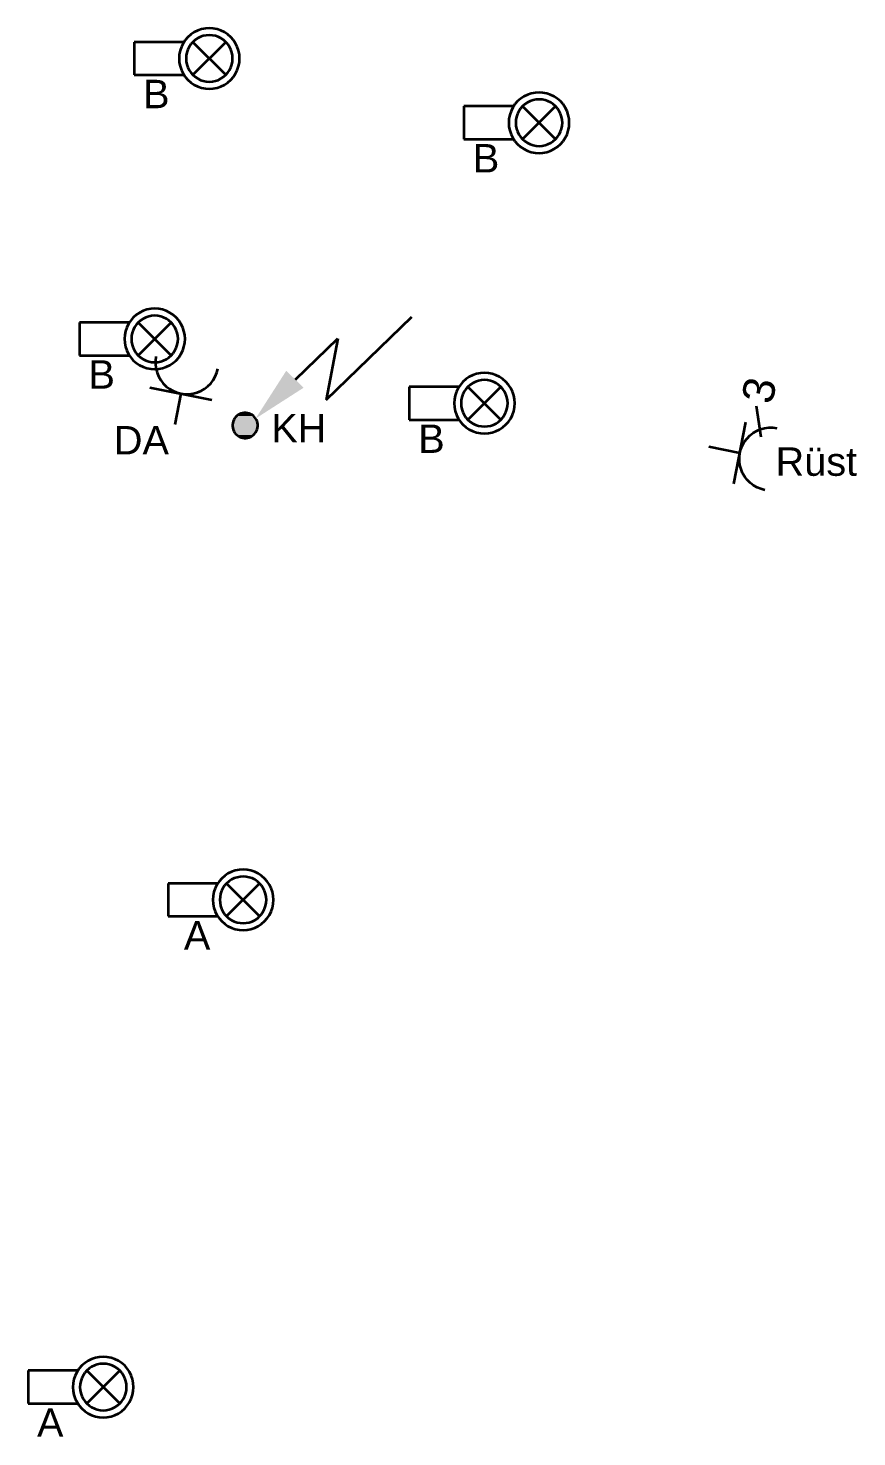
# Model space of a CAD drawing. Extents: x 800 to 1481, y 55 to 490.
# Drawn here: x 1358.04 to 1384.3, y 187.07 to 231.7 of the extents above; entities that cross this region are included whole.
import ezdxf

# ---------------------------------------------------------------- set-up
doc = ezdxf.new("R2010")
doc.units = 0
doc.layers.get('0').update_dxf_attribs({"lineweight": 18})
for name, color, linetype, lineweight, true_color in [('E_Kraft', 1, 'Continuous', 35, 0xff0000), ('E_Licht', 7, 'Continuous', 35, 0x0080ff), ('E_Starkstrom', 1, 'Continuous', 35, 0xff0000)]:
    doc.layers.add(name, color=color, linetype=linetype, lineweight=lineweight, true_color=true_color)
doc.styles.get("Standard").update_dxf_attribs({"font": 'arial.ttf'})

# ---------------------------------------------------------------- blocks, each defined once
blk = doc.blocks.new('Steckdose T13_ UP-A0Q9B2NDAY', base_point=(1361.895, 219.138))
at = {"color": 0, "linetype": 'ByBlock', "lineweight": -2, "ltscale": 0.35}
for p, q in [((1362.086, 221.293), (1362.07, 221.163)), ((1362.07, 221.163), (1362.07, 221.032)), ((1362.07, 221.032), (1362.088, 220.902)), ((1362.088, 220.902), (1362.122, 220.776)), ((1364.016, 220.784), (1364.049, 220.91)), ((1362.122, 220.776), (1362.173, 220.655)), ((1362.173, 220.655), (1362.239, 220.542)), ((1362.239, 220.542), (1362.319, 220.439)), ((1363.73, 220.352), (1363.822, 220.445)), ((1363.822, 220.445), (1363.901, 220.549)), ((1363.901, 220.549), (1363.966, 220.663)), ((1363.966, 220.663), (1364.016, 220.784)), ((1361.895, 220.311), (1363.858, 219.928)), ((1362.319, 220.439), (1362.411, 220.347)), ((1362.411, 220.347), (1362.515, 220.268)), ((1362.515, 220.268), (1362.629, 220.203)), ((1362.629, 220.203), (1362.75, 220.153)), ((1362.877, 220.12), (1362.685, 219.138)), ((1362.75, 220.153), (1362.877, 220.12)), ((1362.877, 220.12), (1363.006, 220.103)), ((1363.006, 220.103), (1363.137, 220.104)), ((1363.137, 220.104), (1363.267, 220.121)), ((1363.267, 220.121), (1363.393, 220.156)), ((1363.393, 220.156), (1363.514, 220.206)), ((1363.514, 220.206), (1363.627, 220.272)), ((1363.627, 220.272), (1363.73, 220.352))]:
    blk.add_line(p, q, dxfattribs=at)
blk = doc.blocks.new('Bauteilbeschriftung-A0Q9B2NFAY', base_point=(1360.752, 218.194))
at = {"color": 0, "linetype": 'ByBlock', "lineweight": -2, "ltscale": 0.35, "insert": (1360.752, 219.094), "char_height": 0.9, "attachment_point": 1}
blk.add_mtext('{\\fArial;DA}', dxfattribs=at)
blk = doc.blocks.new('Elektroanschluss-A0Q9B2NHAY', base_point=(1364.512, 218.713))
at = {"color": 0, "linetype": 'ByBlock', "lineweight": -2, "ltscale": 0.35}
for p, q in [((1367.483, 219.925), (1370.197, 222.557)), ((1366.509, 220.57), (1367.848, 221.868)), ((1367.848, 221.868), (1367.483, 219.925)), ((1364.519, 219.188), (1364.512, 219.137)), ((1364.512, 219.137), (1364.512, 219.084)), ((1364.532, 219.239), (1364.519, 219.188)), ((1364.552, 219.288), (1364.532, 219.239)), ((1364.578, 219.333), (1364.552, 219.288)), ((1364.61, 219.375), (1364.578, 219.333)), ((1364.646, 219.412), (1364.61, 219.375)), ((1364.688, 219.444), (1364.646, 219.412)), ((1364.733, 219.47), (1364.688, 219.444)), ((1364.781, 219.49), (1364.733, 219.47)), ((1364.832, 219.504), (1364.781, 219.49)), ((1364.884, 219.511), (1364.832, 219.504)), ((1364.936, 219.511), (1364.884, 219.511)), ((1364.988, 219.505), (1364.936, 219.511)), ((1365.038, 219.491), (1364.988, 219.505)), ((1365.087, 219.471), (1365.038, 219.491)), ((1365.132, 219.445), (1365.087, 219.471)), ((1365.174, 219.414), (1365.132, 219.445)), ((1365.211, 219.377), (1365.174, 219.414)), ((1365.243, 219.336), (1365.211, 219.377)), ((1365.269, 219.29), (1365.243, 219.336)), ((1365.29, 219.242), (1365.269, 219.29)), ((1365.303, 219.192), (1365.29, 219.242)), ((1365.31, 219.14), (1365.303, 219.192)), ((1365.311, 219.087), (1365.31, 219.14)), ((1364.512, 219.084), (1364.519, 219.032)), ((1364.519, 219.032), (1364.533, 218.982)), ((1364.533, 218.982), (1364.553, 218.934)), ((1364.553, 218.934), (1364.58, 218.888)), ((1364.58, 218.888), (1364.612, 218.847)), ((1364.612, 218.847), (1364.649, 218.81)), ((1364.649, 218.81), (1364.69, 218.779)), ((1364.69, 218.779), (1364.736, 218.753)), ((1364.736, 218.753), (1364.784, 218.733)), ((1364.784, 218.733), (1364.835, 218.719)), ((1364.835, 218.719), (1364.887, 218.713)), ((1364.887, 218.713), (1364.939, 218.713)), ((1364.939, 218.713), (1364.991, 218.72)), ((1364.991, 218.72), (1365.041, 218.734)), ((1365.041, 218.734), (1365.09, 218.754)), ((1365.09, 218.754), (1365.135, 218.78)), ((1365.135, 218.78), (1365.176, 218.812)), ((1365.176, 218.812), (1365.213, 218.849)), ((1365.213, 218.849), (1365.245, 218.891)), ((1365.245, 218.891), (1365.271, 218.936)), ((1365.271, 218.936), (1365.291, 218.985)), ((1365.291, 218.985), (1365.304, 219.035)), ((1365.304, 219.035), (1365.311, 219.087))]:
    blk.add_line(p, q, dxfattribs=at)
for points in [[(1366.765, 220.306), (1365.87, 220.306), (1366.216, 220.845)], [(1365.243, 219.329), (1366.765, 220.306), (1365.87, 220.306)], [(1365.307, 219.084), (1364.512, 219.084), (1365.31, 219.14)], [(1364.512, 219.084), (1365.31, 219.14), (1364.516, 219.14)], [(1365.31, 219.14), (1364.516, 219.14), (1365.3, 219.188)], [(1364.516, 219.14), (1365.3, 219.188), (1364.519, 219.188)], [(1365.3, 219.188), (1364.519, 219.188), (1365.29, 219.242)], [(1364.519, 219.188), (1365.29, 219.242), (1364.537, 219.242)], [(1365.29, 219.242), (1364.537, 219.242), (1365.267, 219.288)], [(1364.537, 219.242), (1365.267, 219.288), (1364.552, 219.288)], [(1365.267, 219.288), (1364.552, 219.288), (1365.243, 219.336)], [(1364.552, 219.288), (1365.243, 219.336), (1364.584, 219.336)], [(1365.243, 219.336), (1364.584, 219.336), (1365.209, 219.375)], [(1364.584, 219.336), (1365.209, 219.375), (1364.61, 219.375)], [(1365.209, 219.375), (1364.61, 219.375), (1365.174, 219.414)], [(1364.61, 219.375), (1365.174, 219.414), (1364.654, 219.414)], [(1365.174, 219.414), (1364.654, 219.414), (1365.129, 219.444)], [(1364.654, 219.414), (1365.129, 219.444), (1364.688, 219.444)], [(1365.129, 219.444), (1364.688, 219.444), (1365.087, 219.471)], [(1364.688, 219.444), (1365.087, 219.471), (1364.743, 219.471)], [(1365.087, 219.471), (1364.743, 219.471), (1365.031, 219.49)], [(1364.743, 219.471), (1365.031, 219.49), (1364.781, 219.49)], [(1365.031, 219.49), (1364.781, 219.49), (1364.988, 219.505)], [(1364.781, 219.49), (1364.988, 219.505), (1364.852, 219.505)], [(1364.988, 219.505), (1364.852, 219.505), (1364.884, 219.511)], [(1364.522, 219.035), (1365.307, 219.084), (1364.512, 219.084)], [(1365.304, 219.035), (1364.522, 219.035), (1365.307, 219.084)], [(1364.533, 218.982), (1365.304, 219.035), (1364.522, 219.035)], [(1365.286, 218.982), (1364.533, 218.982), (1365.304, 219.035)], [(1364.556, 218.936), (1365.286, 218.982), (1364.533, 218.982)], [(1365.271, 218.936), (1364.556, 218.936), (1365.286, 218.982)], [(1364.58, 218.888), (1365.271, 218.936), (1364.556, 218.936)], [(1365.239, 218.888), (1364.58, 218.888), (1365.271, 218.936)], [(1364.614, 218.849), (1365.239, 218.888), (1364.58, 218.888)], [(1365.213, 218.849), (1364.614, 218.849), (1365.239, 218.888)], [(1364.649, 218.81), (1365.213, 218.849), (1364.614, 218.849)], [(1365.169, 218.81), (1364.649, 218.81), (1365.213, 218.849)], [(1364.694, 218.78), (1365.169, 218.81), (1364.649, 218.81)], [(1365.135, 218.78), (1364.694, 218.78), (1365.169, 218.81)], [(1364.736, 218.753), (1365.135, 218.78), (1364.694, 218.78)], [(1365.079, 218.753), (1364.736, 218.753), (1365.135, 218.78)], [(1364.792, 218.734), (1365.079, 218.753), (1364.736, 218.753)], [(1365.041, 218.734), (1364.792, 218.734), (1365.079, 218.753)], [(1364.835, 218.719), (1365.041, 218.734), (1364.792, 218.734)], [(1364.971, 218.719), (1364.835, 218.719), (1365.041, 218.734)], [(1364.939, 218.713), (1364.971, 218.719), (1364.835, 218.719)]]:
    blk.add_solid(points, dxfattribs=at)
blk = doc.blocks.new('Bauteilbeschriftung-A0Q9B2NJAY', base_point=(1365.741, 218.576))
at = {"color": 0, "linetype": 'ByBlock', "lineweight": -2, "ltscale": 0.35, "insert": (1365.741, 219.476), "char_height": 0.9, "attachment_point": 1}
blk.add_mtext('{\\fArial;KH}', dxfattribs=at)
blk = doc.blocks.new('Steckdose T13_ UP_ 3-fach-A0Q9B2NLAY', base_point=(1379.612, 217.065))
at = {"color": 0, "linetype": 'ByBlock', "lineweight": -2, "ltscale": 0.35}
for p, q in [((1381.27, 218.735), (1381.119, 219.727)), ((1380.402, 217.257), (1380.785, 219.22)), ((1380.742, 218.599), (1380.821, 218.703)), ((1380.821, 218.703), (1380.913, 218.796)), ((1380.913, 218.796), (1381.016, 218.876)), ((1381.016, 218.876), (1381.129, 218.942)), ((1381.129, 218.942), (1381.25, 218.993)), ((1381.25, 218.993), (1381.376, 219.027)), ((1381.376, 219.027), (1381.506, 219.045)), ((1381.506, 219.045), (1381.637, 219.045)), ((1381.637, 219.045), (1381.767, 219.028)), ((1380.594, 218.238), (1379.612, 218.429)), ((1380.577, 218.108), (1380.594, 218.238)), ((1380.594, 218.238), (1380.627, 218.365)), ((1380.627, 218.365), (1380.677, 218.486)), ((1380.677, 218.486), (1380.742, 218.599)), ((1380.578, 217.978), (1380.577, 218.108)), ((1380.595, 217.848), (1380.578, 217.978)), ((1380.63, 217.722), (1380.595, 217.848)), ((1380.68, 217.601), (1380.63, 217.722)), ((1380.746, 217.488), (1380.68, 217.601)), ((1380.826, 217.385), (1380.746, 217.488)), ((1380.919, 217.293), (1380.826, 217.385)), ((1381.023, 217.213), (1380.919, 217.293)), ((1381.137, 217.148), (1381.023, 217.213)), ((1381.258, 217.099), (1381.137, 217.148)), ((1381.384, 217.065), (1381.258, 217.099))]:
    blk.add_line(p, q, dxfattribs=at)
at = {"color": 0, "linetype": 'ByBlock', "lineweight": -2, "ltscale": 0.35, "insert": (1380.633, 219.941), "char_height": 1, "attachment_point": 1, "rotation": 78.9744}
blk.add_mtext('{\\fArial;3}', dxfattribs=at)
blk = doc.blocks.new('Bauteilbeschriftung-A0Q9B2NNAY', base_point=(1381.723, 217.516))
at = {"color": 0, "linetype": 'ByBlock', "lineweight": -2, "ltscale": 0.35, "insert": (1381.723, 218.416), "char_height": 0.9, "attachment_point": 1}
blk.add_mtext('{\\fArial;Rüst}', dxfattribs=at)
blk = doc.blocks.new('LED-Deckenleuchte mit Trafotunnel-A0Q9B2OJAY', base_point=(1362.469, 203.123))
at = {"color": 0, "linetype": 'ByBlock', "lineweight": -2, "ltscale": 0.35}
for p, q in [((1364.265, 204.845), (1364.17, 204.762)), ((1364.369, 204.915), (1364.265, 204.845)), ((1364.482, 204.97), (1364.369, 204.915)), ((1364.601, 205.011), (1364.482, 204.97)), ((1364.724, 205.035), (1364.601, 205.011)), ((1364.849, 205.043), (1364.724, 205.035)), ((1364.974, 205.035), (1364.849, 205.043)), ((1365.098, 205.011), (1364.974, 205.035)), ((1365.217, 204.97), (1365.098, 205.011)), ((1365.329, 204.915), (1365.217, 204.97)), ((1365.434, 204.845), (1365.329, 204.915)), ((1365.528, 204.762), (1365.434, 204.845)), ((1364.043, 204.605), (1362.469, 204.605)), ((1362.469, 204.605), (1362.469, 203.561)), ((1363.962, 204.451), (1363.922, 204.332)), ((1364.018, 204.563), (1363.962, 204.451)), ((1364.087, 204.668), (1364.018, 204.563)), ((1364.17, 204.762), (1364.087, 204.668)), ((1364.21, 204.452), (1364.167, 204.366)), ((1364.263, 204.533), (1364.21, 204.452)), ((1364.327, 204.605), (1364.263, 204.533)), ((1364.4, 204.669), (1364.327, 204.605)), ((1364.327, 204.605), (1365.371, 203.561)), ((1364.327, 203.561), (1365.371, 204.605)), ((1364.48, 204.723), (1364.4, 204.669)), ((1364.566, 204.765), (1364.48, 204.723)), ((1364.658, 204.796), (1364.566, 204.765)), ((1364.753, 204.815), (1364.658, 204.796)), ((1364.849, 204.822), (1364.753, 204.815)), ((1364.946, 204.815), (1364.849, 204.822)), ((1365.04, 204.796), (1364.946, 204.815)), ((1365.132, 204.765), (1365.04, 204.796)), ((1365.218, 204.723), (1365.132, 204.765)), ((1365.299, 204.669), (1365.218, 204.723)), ((1365.371, 204.605), (1365.299, 204.669)), ((1365.435, 204.533), (1365.371, 204.605)), ((1365.489, 204.452), (1365.435, 204.533)), ((1365.531, 204.366), (1365.489, 204.452)), ((1365.611, 204.668), (1365.528, 204.762)), ((1365.681, 204.563), (1365.611, 204.668)), ((1365.736, 204.451), (1365.681, 204.563)), ((1365.777, 204.332), (1365.736, 204.451)), ((1363.897, 204.208), (1363.889, 204.083)), ((1363.889, 204.083), (1363.897, 203.958)), ((1363.922, 204.332), (1363.897, 204.208)), ((1363.897, 203.958), (1363.922, 203.835)), ((1364.117, 204.18), (1364.111, 204.083)), ((1364.111, 204.083), (1364.117, 203.987)), ((1364.136, 204.274), (1364.117, 204.18)), ((1364.117, 203.987), (1364.136, 203.892)), ((1364.167, 204.366), (1364.136, 204.274)), ((1365.562, 204.274), (1365.531, 204.366)), ((1365.581, 204.18), (1365.562, 204.274)), ((1365.562, 203.892), (1365.581, 203.987)), ((1365.588, 204.083), (1365.581, 204.18)), ((1365.581, 203.987), (1365.588, 204.083)), ((1365.801, 204.208), (1365.777, 204.332)), ((1365.777, 203.835), (1365.801, 203.958)), ((1365.809, 204.083), (1365.801, 204.208)), ((1365.801, 203.958), (1365.809, 204.083)), ((1362.469, 203.561), (1364.043, 203.561)), ((1363.922, 203.835), (1363.962, 203.716)), ((1363.962, 203.716), (1364.018, 203.603)), ((1364.018, 203.603), (1364.087, 203.499)), ((1364.087, 203.499), (1364.17, 203.404)), ((1364.136, 203.892), (1364.167, 203.8)), ((1364.167, 203.8), (1364.21, 203.714)), ((1364.21, 203.714), (1364.263, 203.634)), ((1364.263, 203.634), (1364.327, 203.561)), ((1364.327, 203.561), (1364.4, 203.497)), ((1364.4, 203.497), (1364.48, 203.444)), ((1365.218, 203.444), (1365.299, 203.497)), ((1365.299, 203.497), (1365.371, 203.561)), ((1365.371, 203.561), (1365.435, 203.634)), ((1365.435, 203.634), (1365.489, 203.714)), ((1365.489, 203.714), (1365.531, 203.8)), ((1365.528, 203.404), (1365.611, 203.499)), ((1365.531, 203.8), (1365.562, 203.892)), ((1365.611, 203.499), (1365.681, 203.603)), ((1365.681, 203.603), (1365.736, 203.716)), ((1365.736, 203.716), (1365.777, 203.835)), ((1364.17, 203.404), (1364.265, 203.321)), ((1364.265, 203.321), (1364.369, 203.252)), ((1364.369, 203.252), (1364.482, 203.196)), ((1364.48, 203.444), (1364.566, 203.401)), ((1364.482, 203.196), (1364.601, 203.156)), ((1364.566, 203.401), (1364.658, 203.37)), ((1364.601, 203.156), (1364.724, 203.131)), ((1364.658, 203.37), (1364.753, 203.351)), ((1364.724, 203.131), (1364.849, 203.123)), ((1364.753, 203.351), (1364.849, 203.345)), ((1364.849, 203.345), (1364.946, 203.351)), ((1364.849, 203.123), (1364.974, 203.131)), ((1364.946, 203.351), (1365.04, 203.37)), ((1364.974, 203.131), (1365.098, 203.156)), ((1365.04, 203.37), (1365.132, 203.401)), ((1365.098, 203.156), (1365.217, 203.196)), ((1365.132, 203.401), (1365.218, 203.444)), ((1365.217, 203.196), (1365.329, 203.252)), ((1365.329, 203.252), (1365.434, 203.321)), ((1365.434, 203.321), (1365.528, 203.404))]:
    blk.add_line(p, q, dxfattribs=at)
blk = doc.blocks.new('Bauteilbeschriftung-A0Q9B2OLAY', base_point=(1362.972, 202.508))
at = {"color": 0, "linetype": 'ByBlock', "lineweight": -2, "ltscale": 0.35, "insert": (1362.972, 203.408), "char_height": 0.9, "attachment_point": 1}
blk.add_mtext('{\\fArial;A}', dxfattribs=at)
blk = doc.blocks.new('LED-Deckenleuchte mit Trafotunnel-A0Q9B2PTAY', base_point=(1358.036, 187.687))
at = {"color": 0, "linetype": 'ByBlock', "lineweight": -2, "ltscale": 0.35}
for p, q in [((1359.654, 189.232), (1359.584, 189.128)), ((1359.737, 189.327), (1359.654, 189.232)), ((1359.831, 189.409), (1359.737, 189.327)), ((1359.935, 189.479), (1359.831, 189.409)), ((1359.966, 189.233), (1359.893, 189.17)), ((1360.048, 189.535), (1359.935, 189.479)), ((1360.046, 189.287), (1359.966, 189.233)), ((1360.133, 189.33), (1360.046, 189.287)), ((1360.167, 189.575), (1360.048, 189.535)), ((1360.224, 189.361), (1360.133, 189.33)), ((1360.29, 189.6), (1360.167, 189.575)), ((1360.319, 189.38), (1360.224, 189.361)), ((1360.416, 189.608), (1360.29, 189.6)), ((1360.416, 189.386), (1360.319, 189.38)), ((1360.541, 189.6), (1360.416, 189.608)), ((1360.512, 189.38), (1360.416, 189.386)), ((1360.607, 189.361), (1360.512, 189.38)), ((1360.664, 189.575), (1360.541, 189.6)), ((1360.698, 189.33), (1360.607, 189.361)), ((1360.783, 189.535), (1360.664, 189.575)), ((1360.785, 189.287), (1360.698, 189.33)), ((1360.896, 189.479), (1360.783, 189.535)), ((1360.865, 189.233), (1360.785, 189.287)), ((1360.938, 189.17), (1360.865, 189.233)), ((1361, 189.409), (1360.896, 189.479)), ((1361.095, 189.327), (1361, 189.409)), ((1361.177, 189.232), (1361.095, 189.327)), ((1361.247, 189.128), (1361.177, 189.232)), ((1359.61, 189.17), (1358.036, 189.17)), ((1358.036, 189.17), (1358.036, 188.125)), ((1359.464, 188.773), (1359.455, 188.648)), ((1359.488, 188.896), (1359.464, 188.773)), ((1359.528, 189.015), (1359.488, 188.896)), ((1359.584, 189.128), (1359.528, 189.015)), ((1359.702, 188.839), (1359.683, 188.744)), ((1359.733, 188.93), (1359.702, 188.839)), ((1359.776, 189.017), (1359.733, 188.93)), ((1359.83, 189.097), (1359.776, 189.017)), ((1359.893, 189.17), (1359.83, 189.097)), ((1359.893, 189.17), (1360.938, 188.125)), ((1359.893, 188.125), (1360.938, 189.17)), ((1361.001, 189.097), (1360.938, 189.17)), ((1361.055, 189.017), (1361.001, 189.097)), ((1361.098, 188.93), (1361.055, 189.017)), ((1361.129, 188.839), (1361.098, 188.93)), ((1361.148, 188.744), (1361.129, 188.839)), ((1361.303, 189.015), (1361.247, 189.128)), ((1361.343, 188.896), (1361.303, 189.015)), ((1361.368, 188.773), (1361.343, 188.896)), ((1361.376, 188.648), (1361.368, 188.773)), ((1359.455, 188.648), (1359.464, 188.522)), ((1359.464, 188.522), (1359.488, 188.399)), ((1359.488, 188.399), (1359.528, 188.28)), ((1359.683, 188.744), (1359.677, 188.648)), ((1359.677, 188.648), (1359.683, 188.551)), ((1359.683, 188.551), (1359.702, 188.456)), ((1359.702, 188.456), (1359.733, 188.365)), ((1359.733, 188.365), (1359.776, 188.278)), ((1361.055, 188.278), (1361.098, 188.365)), ((1361.098, 188.365), (1361.129, 188.456)), ((1361.129, 188.456), (1361.148, 188.551)), ((1361.154, 188.648), (1361.148, 188.744)), ((1361.148, 188.551), (1361.154, 188.648)), ((1361.303, 188.28), (1361.343, 188.399)), ((1361.343, 188.399), (1361.368, 188.522)), ((1361.368, 188.522), (1361.376, 188.648)), ((1358.036, 188.125), (1359.61, 188.125)), ((1359.528, 188.28), (1359.584, 188.167)), ((1359.584, 188.167), (1359.654, 188.063)), ((1359.654, 188.063), (1359.737, 187.969)), ((1359.737, 187.969), (1359.831, 187.886)), ((1359.776, 188.278), (1359.83, 188.198)), ((1359.83, 188.198), (1359.893, 188.125)), ((1359.831, 187.886), (1359.935, 187.816)), ((1359.893, 188.125), (1359.966, 188.062)), ((1359.966, 188.062), (1360.046, 188.008)), ((1360.046, 188.008), (1360.133, 187.965)), ((1360.133, 187.965), (1360.224, 187.934)), ((1360.224, 187.934), (1360.319, 187.915)), ((1360.319, 187.915), (1360.416, 187.909)), ((1360.416, 187.909), (1360.512, 187.915)), ((1360.512, 187.915), (1360.607, 187.934)), ((1360.607, 187.934), (1360.698, 187.965)), ((1360.698, 187.965), (1360.785, 188.008)), ((1360.785, 188.008), (1360.865, 188.062)), ((1360.865, 188.062), (1360.938, 188.125)), ((1360.896, 187.816), (1361, 187.886)), ((1360.938, 188.125), (1361.001, 188.198)), ((1361, 187.886), (1361.095, 187.969)), ((1361.001, 188.198), (1361.055, 188.278)), ((1361.095, 187.969), (1361.177, 188.063)), ((1361.177, 188.063), (1361.247, 188.167)), ((1361.247, 188.167), (1361.303, 188.28)), ((1359.935, 187.816), (1360.048, 187.76)), ((1360.048, 187.76), (1360.167, 187.72)), ((1360.167, 187.72), (1360.29, 187.696)), ((1360.29, 187.696), (1360.416, 187.687)), ((1360.416, 187.687), (1360.541, 187.696)), ((1360.541, 187.696), (1360.664, 187.72)), ((1360.664, 187.72), (1360.783, 187.76)), ((1360.783, 187.76), (1360.896, 187.816))]:
    blk.add_line(p, q, dxfattribs=at)
blk = doc.blocks.new('Bauteilbeschriftung-A0Q9B2PVAY', base_point=(1358.317, 187.073))
at = {"color": 0, "linetype": 'ByBlock', "lineweight": -2, "ltscale": 0.35, "insert": (1358.317, 187.973), "char_height": 0.9, "attachment_point": 1}
blk.add_mtext('{\\fArial;A}', dxfattribs=at)
blk = doc.blocks.new('LED-Deckenleuchte mit Trafotunnel-A0Q9B3YTAY', base_point=(1359.667, 220.892))
at = {"color": 0, "linetype": 'ByBlock', "lineweight": -2, "ltscale": 0.35}
for p, q in [((1361.567, 222.684), (1361.462, 222.614)), ((1361.679, 222.739), (1361.567, 222.684)), ((1361.798, 222.78), (1361.679, 222.739)), ((1361.921, 222.804), (1361.798, 222.78)), ((1362.047, 222.812), (1361.921, 222.804)), ((1362.172, 222.804), (1362.047, 222.812)), ((1362.295, 222.78), (1362.172, 222.804)), ((1362.414, 222.739), (1362.295, 222.78)), ((1362.527, 222.684), (1362.414, 222.739)), ((1362.631, 222.614), (1362.527, 222.684)), ((1361.241, 222.374), (1359.667, 222.374)), ((1359.667, 222.374), (1359.667, 221.33)), ((1361.215, 222.332), (1361.16, 222.219)), ((1361.285, 222.437), (1361.215, 222.332)), ((1361.368, 222.531), (1361.285, 222.437)), ((1361.462, 222.614), (1361.368, 222.531)), ((1361.461, 222.302), (1361.407, 222.221)), ((1361.524, 222.374), (1361.461, 222.302)), ((1361.597, 222.438), (1361.524, 222.374)), ((1361.524, 222.374), (1362.569, 221.33)), ((1361.524, 221.33), (1362.569, 222.374)), ((1361.677, 222.492), (1361.597, 222.438)), ((1361.764, 222.534), (1361.677, 222.492)), ((1361.856, 222.565), (1361.764, 222.534)), ((1361.95, 222.584), (1361.856, 222.565)), ((1362.047, 222.591), (1361.95, 222.584)), ((1362.143, 222.584), (1362.047, 222.591)), ((1362.238, 222.565), (1362.143, 222.584)), ((1362.329, 222.534), (1362.238, 222.565)), ((1362.416, 222.492), (1362.329, 222.534)), ((1362.496, 222.438), (1362.416, 222.492)), ((1362.569, 222.374), (1362.496, 222.438)), ((1362.633, 222.302), (1362.569, 222.374)), ((1362.726, 222.531), (1362.631, 222.614)), ((1362.686, 222.221), (1362.633, 222.302)), ((1362.809, 222.437), (1362.726, 222.531)), ((1362.878, 222.332), (1362.809, 222.437)), ((1362.934, 222.219), (1362.878, 222.332)), ((1361.095, 221.977), (1361.086, 221.852)), ((1361.086, 221.852), (1361.095, 221.727)), ((1361.119, 222.101), (1361.095, 221.977)), ((1361.16, 222.219), (1361.119, 222.101)), ((1361.314, 221.948), (1361.308, 221.852)), ((1361.308, 221.852), (1361.314, 221.756)), ((1361.333, 222.043), (1361.314, 221.948)), ((1361.364, 222.135), (1361.333, 222.043)), ((1361.407, 222.221), (1361.364, 222.135)), ((1362.729, 222.135), (1362.686, 222.221)), ((1362.76, 222.043), (1362.729, 222.135)), ((1362.779, 221.948), (1362.76, 222.043)), ((1362.785, 221.852), (1362.779, 221.948)), ((1362.779, 221.756), (1362.785, 221.852)), ((1362.974, 222.101), (1362.934, 222.219)), ((1362.999, 221.977), (1362.974, 222.101)), ((1363.007, 221.852), (1362.999, 221.977)), ((1362.999, 221.727), (1363.007, 221.852)), ((1361.095, 221.727), (1361.119, 221.603)), ((1361.119, 221.603), (1361.16, 221.485)), ((1361.16, 221.485), (1361.215, 221.372)), ((1361.215, 221.372), (1361.285, 221.267)), ((1361.314, 221.756), (1361.333, 221.661)), ((1361.333, 221.661), (1361.364, 221.569)), ((1361.364, 221.569), (1361.407, 221.483)), ((1361.407, 221.483), (1361.461, 221.402)), ((1361.461, 221.402), (1361.524, 221.33)), ((1362.569, 221.33), (1362.633, 221.402)), ((1362.633, 221.402), (1362.686, 221.483)), ((1362.686, 221.483), (1362.729, 221.569)), ((1362.729, 221.569), (1362.76, 221.661)), ((1362.76, 221.661), (1362.779, 221.756)), ((1362.809, 221.267), (1362.878, 221.372)), ((1362.878, 221.372), (1362.934, 221.485)), ((1362.934, 221.485), (1362.974, 221.603)), ((1362.974, 221.603), (1362.999, 221.727)), ((1359.667, 221.33), (1361.241, 221.33)), ((1361.285, 221.267), (1361.368, 221.173)), ((1361.368, 221.173), (1361.462, 221.09)), ((1361.462, 221.09), (1361.567, 221.02)), ((1361.524, 221.33), (1361.597, 221.266)), ((1361.567, 221.02), (1361.679, 220.965)), ((1361.597, 221.266), (1361.677, 221.212)), ((1361.677, 221.212), (1361.764, 221.17)), ((1361.679, 220.965), (1361.798, 220.924)), ((1361.764, 221.17), (1361.856, 221.139)), ((1361.798, 220.924), (1361.921, 220.9)), ((1361.856, 221.139), (1361.95, 221.12)), ((1361.921, 220.9), (1362.047, 220.892)), ((1361.95, 221.12), (1362.047, 221.113)), ((1362.047, 221.113), (1362.143, 221.12)), ((1362.047, 220.892), (1362.172, 220.9)), ((1362.143, 221.12), (1362.238, 221.139)), ((1362.172, 220.9), (1362.295, 220.924)), ((1362.238, 221.139), (1362.329, 221.17)), ((1362.295, 220.924), (1362.414, 220.965)), ((1362.329, 221.17), (1362.416, 221.212)), ((1362.414, 220.965), (1362.527, 221.02)), ((1362.416, 221.212), (1362.496, 221.266)), ((1362.496, 221.266), (1362.569, 221.33)), ((1362.527, 221.02), (1362.631, 221.09)), ((1362.631, 221.09), (1362.726, 221.173)), ((1362.726, 221.173), (1362.809, 221.267))]:
    blk.add_line(p, q, dxfattribs=at)
blk = doc.blocks.new('Bauteilbeschriftung-A0Q9B3YVAY', base_point=(1359.948, 220.277))
at = {"color": 0, "linetype": 'ByBlock', "lineweight": -2, "ltscale": 0.35, "insert": (1359.948, 221.177), "char_height": 0.9, "attachment_point": 1}
blk.add_mtext('{\\fArial;B}', dxfattribs=at)
blk = doc.blocks.new('LED-Deckenleuchte mit Trafotunnel-A0Q9B3ZDAY', base_point=(1371.847, 227.74))
at = {"color": 0, "linetype": 'ByBlock', "lineweight": -2, "ltscale": 0.35}
for p, q in [((1373.548, 229.379), (1373.465, 229.285)), ((1373.643, 229.462), (1373.548, 229.379)), ((1373.747, 229.532), (1373.643, 229.462)), ((1373.86, 229.587), (1373.747, 229.532)), ((1373.944, 229.383), (1373.858, 229.34)), ((1373.979, 229.628), (1373.86, 229.587)), ((1374.036, 229.414), (1373.944, 229.383)), ((1374.102, 229.652), (1373.979, 229.628)), ((1374.131, 229.432), (1374.036, 229.414)), ((1374.227, 229.66), (1374.102, 229.652)), ((1374.227, 229.439), (1374.131, 229.432)), ((1374.352, 229.652), (1374.227, 229.66)), ((1374.323, 229.432), (1374.227, 229.439)), ((1374.418, 229.414), (1374.323, 229.432)), ((1374.476, 229.628), (1374.352, 229.652)), ((1374.51, 229.383), (1374.418, 229.414)), ((1374.595, 229.587), (1374.476, 229.628)), ((1374.596, 229.34), (1374.51, 229.383)), ((1374.707, 229.532), (1374.595, 229.587)), ((1374.812, 229.462), (1374.707, 229.532)), ((1374.906, 229.379), (1374.812, 229.462)), ((1374.989, 229.285), (1374.906, 229.379)), ((1373.421, 229.222), (1371.847, 229.222)), ((1371.847, 229.222), (1371.847, 228.178)), ((1373.3, 228.949), (1373.275, 228.826)), ((1373.34, 229.068), (1373.3, 228.949)), ((1373.395, 229.18), (1373.34, 229.068)), ((1373.465, 229.285), (1373.395, 229.18)), ((1373.545, 228.983), (1373.514, 228.891)), ((1373.587, 229.069), (1373.545, 228.983)), ((1373.641, 229.15), (1373.587, 229.069)), ((1373.705, 229.222), (1373.641, 229.15)), ((1373.777, 229.286), (1373.705, 229.222)), ((1373.705, 229.222), (1374.749, 228.178)), ((1373.705, 228.178), (1374.749, 229.222)), ((1373.858, 229.34), (1373.777, 229.286)), ((1374.677, 229.286), (1374.596, 229.34)), ((1374.749, 229.222), (1374.677, 229.286)), ((1374.813, 229.15), (1374.749, 229.222)), ((1374.867, 229.069), (1374.813, 229.15)), ((1374.909, 228.983), (1374.867, 229.069)), ((1374.94, 228.891), (1374.909, 228.983)), ((1375.059, 229.18), (1374.989, 229.285)), ((1375.114, 229.068), (1375.059, 229.18)), ((1375.155, 228.949), (1375.114, 229.068)), ((1375.179, 228.826), (1375.155, 228.949)), ((1373.275, 228.826), (1373.267, 228.7)), ((1373.267, 228.7), (1373.275, 228.575)), ((1373.275, 228.575), (1373.3, 228.452)), ((1373.495, 228.797), (1373.489, 228.7)), ((1373.489, 228.7), (1373.495, 228.604)), ((1373.514, 228.891), (1373.495, 228.797)), ((1373.495, 228.604), (1373.514, 228.509)), ((1373.514, 228.509), (1373.545, 228.418)), ((1374.909, 228.418), (1374.94, 228.509)), ((1374.959, 228.797), (1374.94, 228.891)), ((1374.94, 228.509), (1374.959, 228.604)), ((1374.966, 228.7), (1374.959, 228.797)), ((1374.959, 228.604), (1374.966, 228.7)), ((1375.155, 228.452), (1375.179, 228.575)), ((1375.187, 228.7), (1375.179, 228.826)), ((1375.179, 228.575), (1375.187, 228.7)), ((1371.847, 228.178), (1373.421, 228.178)), ((1373.3, 228.452), (1373.34, 228.333)), ((1373.34, 228.333), (1373.395, 228.22)), ((1373.395, 228.22), (1373.465, 228.116)), ((1373.465, 228.116), (1373.548, 228.021)), ((1373.545, 228.418), (1373.587, 228.331)), ((1373.587, 228.331), (1373.641, 228.251)), ((1373.641, 228.251), (1373.705, 228.178)), ((1373.705, 228.178), (1373.777, 228.114)), ((1373.777, 228.114), (1373.858, 228.061)), ((1373.858, 228.061), (1373.944, 228.018)), ((1374.51, 228.018), (1374.596, 228.061)), ((1374.596, 228.061), (1374.677, 228.114)), ((1374.677, 228.114), (1374.749, 228.178)), ((1374.749, 228.178), (1374.813, 228.251)), ((1374.813, 228.251), (1374.867, 228.331)), ((1374.867, 228.331), (1374.909, 228.418)), ((1374.906, 228.021), (1374.989, 228.116)), ((1374.989, 228.116), (1375.059, 228.22)), ((1375.059, 228.22), (1375.114, 228.333)), ((1375.114, 228.333), (1375.155, 228.452)), ((1373.548, 228.021), (1373.643, 227.938)), ((1373.643, 227.938), (1373.747, 227.869)), ((1373.747, 227.869), (1373.86, 227.813)), ((1373.86, 227.813), (1373.979, 227.773)), ((1373.944, 228.018), (1374.036, 227.987)), ((1373.979, 227.773), (1374.102, 227.748)), ((1374.036, 227.987), (1374.131, 227.968)), ((1374.102, 227.748), (1374.227, 227.74)), ((1374.131, 227.968), (1374.227, 227.962)), ((1374.227, 227.962), (1374.323, 227.968)), ((1374.227, 227.74), (1374.352, 227.748)), ((1374.323, 227.968), (1374.418, 227.987)), ((1374.352, 227.748), (1374.476, 227.773)), ((1374.418, 227.987), (1374.51, 228.018)), ((1374.476, 227.773), (1374.595, 227.813)), ((1374.595, 227.813), (1374.707, 227.869)), ((1374.707, 227.869), (1374.812, 227.938)), ((1374.812, 227.938), (1374.906, 228.021))]:
    blk.add_line(p, q, dxfattribs=at)
blk = doc.blocks.new('Bauteilbeschriftung-A0Q9B3ZFAY', base_point=(1372.129, 227.125))
at = {"color": 0, "linetype": 'ByBlock', "lineweight": -2, "ltscale": 0.35, "insert": (1372.129, 228.025), "char_height": 0.9, "attachment_point": 1}
blk.add_mtext('{\\fArial;B}', dxfattribs=at)
blk = doc.blocks.new('LED-Deckenleuchte mit Trafotunnel-A0Q9B3ZLAY', base_point=(1361.398, 229.776))
at = {"color": 0, "linetype": 'ByBlock', "lineweight": -2, "ltscale": 0.35}
for p, q in [((1363.41, 231.623), (1363.298, 231.568)), ((1363.529, 231.664), (1363.41, 231.623)), ((1363.652, 231.688), (1363.529, 231.664)), ((1363.778, 231.696), (1363.652, 231.688)), ((1363.903, 231.688), (1363.778, 231.696)), ((1364.026, 231.664), (1363.903, 231.688)), ((1364.145, 231.623), (1364.026, 231.664)), ((1364.258, 231.568), (1364.145, 231.623)), ((1362.972, 231.258), (1361.398, 231.258)), ((1361.398, 231.258), (1361.398, 230.214)), ((1362.946, 231.216), (1362.891, 231.104)), ((1363.016, 231.321), (1362.946, 231.216)), ((1363.099, 231.415), (1363.016, 231.321)), ((1363.193, 231.498), (1363.099, 231.415)), ((1363.192, 231.186), (1363.138, 231.105)), ((1363.256, 231.258), (1363.192, 231.186)), ((1363.298, 231.568), (1363.193, 231.498)), ((1363.328, 231.322), (1363.256, 231.258)), ((1363.256, 231.258), (1364.3, 230.214)), ((1363.256, 230.214), (1364.3, 231.258)), ((1363.408, 231.376), (1363.328, 231.322)), ((1363.495, 231.419), (1363.408, 231.376)), ((1363.587, 231.45), (1363.495, 231.419)), ((1363.681, 231.468), (1363.587, 231.45)), ((1363.778, 231.475), (1363.681, 231.468)), ((1363.874, 231.468), (1363.778, 231.475)), ((1363.969, 231.45), (1363.874, 231.468)), ((1364.06, 231.419), (1363.969, 231.45)), ((1364.147, 231.376), (1364.06, 231.419)), ((1364.227, 231.322), (1364.147, 231.376)), ((1364.3, 231.258), (1364.227, 231.322)), ((1364.362, 231.498), (1364.258, 231.568)), ((1364.364, 231.186), (1364.3, 231.258)), ((1364.457, 231.415), (1364.362, 231.498)), ((1364.417, 231.105), (1364.364, 231.186)), ((1364.54, 231.321), (1364.457, 231.415)), ((1364.609, 231.216), (1364.54, 231.321)), ((1364.665, 231.104), (1364.609, 231.216)), ((1362.826, 230.862), (1362.817, 230.736)), ((1362.817, 230.736), (1362.826, 230.611)), ((1362.85, 230.985), (1362.826, 230.862)), ((1362.891, 231.104), (1362.85, 230.985)), ((1363.046, 230.833), (1363.039, 230.736)), ((1363.039, 230.736), (1363.046, 230.64)), ((1363.064, 230.927), (1363.046, 230.833)), ((1363.095, 231.019), (1363.064, 230.927)), ((1363.138, 231.105), (1363.095, 231.019)), ((1364.46, 231.019), (1364.417, 231.105)), ((1364.491, 230.927), (1364.46, 231.019)), ((1364.51, 230.833), (1364.491, 230.927)), ((1364.516, 230.736), (1364.51, 230.833)), ((1364.51, 230.64), (1364.516, 230.736)), ((1364.705, 230.985), (1364.665, 231.104)), ((1364.73, 230.862), (1364.705, 230.985)), ((1364.738, 230.736), (1364.73, 230.862)), ((1364.73, 230.611), (1364.738, 230.736)), ((1362.826, 230.611), (1362.85, 230.488)), ((1362.85, 230.488), (1362.891, 230.369)), ((1362.891, 230.369), (1362.946, 230.256)), ((1363.046, 230.64), (1363.064, 230.545)), ((1363.064, 230.545), (1363.095, 230.454)), ((1363.095, 230.454), (1363.138, 230.367)), ((1363.138, 230.367), (1363.192, 230.287)), ((1363.192, 230.287), (1363.256, 230.214)), ((1364.3, 230.214), (1364.364, 230.287)), ((1364.364, 230.287), (1364.417, 230.367)), ((1364.417, 230.367), (1364.46, 230.454)), ((1364.46, 230.454), (1364.491, 230.545)), ((1364.491, 230.545), (1364.51, 230.64)), ((1364.609, 230.256), (1364.665, 230.369)), ((1364.665, 230.369), (1364.705, 230.488)), ((1364.705, 230.488), (1364.73, 230.611)), ((1361.398, 230.214), (1362.972, 230.214)), ((1362.946, 230.256), (1363.016, 230.152)), ((1363.016, 230.152), (1363.099, 230.057)), ((1363.099, 230.057), (1363.193, 229.974)), ((1363.193, 229.974), (1363.298, 229.905)), ((1363.256, 230.214), (1363.328, 230.15)), ((1363.298, 229.905), (1363.41, 229.849)), ((1363.328, 230.15), (1363.408, 230.097)), ((1363.408, 230.097), (1363.495, 230.054)), ((1363.41, 229.849), (1363.529, 229.809)), ((1363.495, 230.054), (1363.587, 230.023)), ((1363.587, 230.023), (1363.681, 230.004)), ((1363.681, 230.004), (1363.778, 229.998)), ((1363.778, 229.998), (1363.874, 230.004)), ((1363.874, 230.004), (1363.969, 230.023)), ((1363.969, 230.023), (1364.06, 230.054)), ((1364.026, 229.809), (1364.145, 229.849)), ((1364.06, 230.054), (1364.147, 230.097)), ((1364.145, 229.849), (1364.258, 229.905)), ((1364.147, 230.097), (1364.227, 230.15)), ((1364.227, 230.15), (1364.3, 230.214)), ((1364.258, 229.905), (1364.362, 229.974)), ((1364.362, 229.974), (1364.457, 230.057)), ((1364.457, 230.057), (1364.54, 230.152)), ((1364.54, 230.152), (1364.609, 230.256)), ((1363.529, 229.809), (1363.652, 229.784)), ((1363.652, 229.784), (1363.778, 229.776)), ((1363.778, 229.776), (1363.903, 229.784)), ((1363.903, 229.784), (1364.026, 229.809))]:
    blk.add_line(p, q, dxfattribs=at)
blk = doc.blocks.new('Bauteilbeschriftung-A0Q9B3ZNAY', base_point=(1361.679, 229.161))
at = {"color": 0, "linetype": 'ByBlock', "lineweight": -2, "ltscale": 0.35, "insert": (1361.679, 230.061), "char_height": 0.9, "attachment_point": 1}
blk.add_mtext('{\\fArial;B}', dxfattribs=at)
blk = doc.blocks.new('LED-Deckenleuchte mit Trafotunnel-A0Q9B3ZPAY', base_point=(1370.116, 218.856))
at = {"color": 0, "linetype": 'ByBlock', "lineweight": -2, "ltscale": 0.35}
for p, q in [((1371.817, 220.495), (1371.734, 220.401)), ((1371.911, 220.578), (1371.817, 220.495)), ((1372.016, 220.648), (1371.911, 220.578)), ((1372.129, 220.703), (1372.016, 220.648)), ((1372.127, 220.456), (1372.046, 220.402)), ((1372.213, 220.498), (1372.127, 220.456)), ((1372.247, 220.744), (1372.129, 220.703)), ((1372.305, 220.529), (1372.213, 220.498)), ((1372.371, 220.768), (1372.247, 220.744)), ((1372.4, 220.548), (1372.305, 220.529)), ((1372.496, 220.776), (1372.371, 220.768)), ((1372.496, 220.555), (1372.4, 220.548)), ((1372.621, 220.768), (1372.496, 220.776)), ((1372.592, 220.548), (1372.496, 220.555)), ((1372.687, 220.529), (1372.592, 220.548)), ((1372.745, 220.744), (1372.621, 220.768)), ((1372.779, 220.498), (1372.687, 220.529)), ((1372.863, 220.703), (1372.745, 220.744)), ((1372.865, 220.456), (1372.779, 220.498)), ((1372.976, 220.648), (1372.863, 220.703)), ((1372.946, 220.402), (1372.865, 220.456)), ((1373.081, 220.578), (1372.976, 220.648)), ((1373.175, 220.495), (1373.081, 220.578)), ((1373.258, 220.401), (1373.175, 220.495)), ((1371.69, 220.338), (1370.116, 220.338)), ((1370.116, 220.338), (1370.116, 219.294)), ((1371.568, 220.065), (1371.544, 219.941)), ((1371.609, 220.183), (1371.568, 220.065)), ((1371.664, 220.296), (1371.609, 220.183)), ((1371.734, 220.401), (1371.664, 220.296)), ((1371.783, 220.007), (1371.764, 219.912)), ((1371.814, 220.099), (1371.783, 220.007)), ((1371.856, 220.185), (1371.814, 220.099)), ((1371.91, 220.266), (1371.856, 220.185)), ((1371.974, 220.338), (1371.91, 220.266)), ((1372.046, 220.402), (1371.974, 220.338)), ((1371.974, 220.338), (1373.018, 219.294)), ((1371.974, 219.294), (1373.018, 220.338)), ((1373.018, 220.338), (1372.946, 220.402)), ((1373.082, 220.266), (1373.018, 220.338)), ((1373.136, 220.185), (1373.082, 220.266)), ((1373.178, 220.099), (1373.136, 220.185)), ((1373.209, 220.007), (1373.178, 220.099)), ((1373.228, 219.912), (1373.209, 220.007)), ((1373.328, 220.296), (1373.258, 220.401)), ((1373.383, 220.183), (1373.328, 220.296)), ((1373.424, 220.065), (1373.383, 220.183)), ((1373.448, 219.941), (1373.424, 220.065)), ((1371.544, 219.941), (1371.536, 219.816)), ((1371.536, 219.816), (1371.544, 219.691)), ((1371.544, 219.691), (1371.568, 219.567)), ((1371.568, 219.567), (1371.609, 219.449)), ((1371.764, 219.912), (1371.757, 219.816)), ((1371.757, 219.816), (1371.764, 219.72)), ((1371.764, 219.72), (1371.783, 219.625)), ((1371.783, 219.625), (1371.814, 219.533)), ((1373.178, 219.533), (1373.209, 219.625)), ((1373.209, 219.625), (1373.228, 219.72)), ((1373.235, 219.816), (1373.228, 219.912)), ((1373.228, 219.72), (1373.235, 219.816)), ((1373.383, 219.449), (1373.424, 219.567)), ((1373.424, 219.567), (1373.448, 219.691)), ((1373.456, 219.816), (1373.448, 219.941)), ((1373.448, 219.691), (1373.456, 219.816)), ((1370.116, 219.294), (1371.69, 219.294)), ((1371.609, 219.449), (1371.664, 219.336)), ((1371.664, 219.336), (1371.734, 219.231)), ((1371.734, 219.231), (1371.817, 219.137)), ((1371.814, 219.533), (1371.856, 219.447)), ((1371.817, 219.137), (1371.911, 219.054)), ((1371.856, 219.447), (1371.91, 219.366)), ((1371.91, 219.366), (1371.974, 219.294)), ((1371.974, 219.294), (1372.046, 219.23)), ((1372.046, 219.23), (1372.127, 219.176)), ((1372.127, 219.176), (1372.213, 219.134)), ((1372.213, 219.134), (1372.305, 219.103)), ((1372.687, 219.103), (1372.779, 219.134)), ((1372.779, 219.134), (1372.865, 219.176)), ((1372.865, 219.176), (1372.946, 219.23)), ((1372.946, 219.23), (1373.018, 219.294)), ((1373.018, 219.294), (1373.082, 219.366)), ((1373.081, 219.054), (1373.175, 219.137)), ((1373.082, 219.366), (1373.136, 219.447)), ((1373.136, 219.447), (1373.178, 219.533)), ((1373.175, 219.137), (1373.258, 219.231)), ((1373.258, 219.231), (1373.328, 219.336)), ((1373.328, 219.336), (1373.383, 219.449)), ((1371.911, 219.054), (1372.016, 218.984)), ((1372.016, 218.984), (1372.129, 218.929)), ((1372.129, 218.929), (1372.247, 218.888)), ((1372.247, 218.888), (1372.371, 218.864)), ((1372.305, 219.103), (1372.4, 219.084)), ((1372.371, 218.864), (1372.496, 218.856)), ((1372.4, 219.084), (1372.496, 219.077)), ((1372.496, 219.077), (1372.592, 219.084)), ((1372.496, 218.856), (1372.621, 218.864)), ((1372.592, 219.084), (1372.687, 219.103)), ((1372.621, 218.864), (1372.745, 218.888)), ((1372.745, 218.888), (1372.863, 218.929)), ((1372.863, 218.929), (1372.976, 218.984)), ((1372.976, 218.984), (1373.081, 219.054))]:
    blk.add_line(p, q, dxfattribs=at)
blk = doc.blocks.new('Bauteilbeschriftung-A0Q9B3ZRAY', base_point=(1370.398, 218.241))
at = {"color": 0, "linetype": 'ByBlock', "lineweight": -2, "ltscale": 0.35, "insert": (1370.398, 219.141), "char_height": 0.9, "attachment_point": 1}
blk.add_mtext('{\\fArial;B}', dxfattribs=at)

msp = doc.modelspace()

# ---------------------------------------------------------------- block references
at = {"layer": 'E_Kraft', "ltscale": 0.35}
for name, p in [('Steckdose T13_ UP-A0Q9B2NDAY', (1361.895, 219.138)), ('Steckdose T13_ UP_ 3-fach-A0Q9B2NLAY', (1379.612, 217.065)), ('Bauteilbeschriftung-A0Q9B2NFAY', (1360.752, 218.194)), ('Bauteilbeschriftung-A0Q9B2NNAY', (1381.723, 217.516))]:
    msp.add_blockref(name, p, dxfattribs=at)
at = {"layer": 'E_Licht', "ltscale": 0.35}
for name, p in [('LED-Deckenleuchte mit Trafotunnel-A0Q9B3ZLAY', (1361.398, 229.776)), ('Bauteilbeschriftung-A0Q9B3ZNAY', (1361.679, 229.161)), ('LED-Deckenleuchte mit Trafotunnel-A0Q9B3ZDAY', (1371.847, 227.74)), ('Bauteilbeschriftung-A0Q9B3ZFAY', (1372.129, 227.125)), ('LED-Deckenleuchte mit Trafotunnel-A0Q9B3YTAY', (1359.667, 220.892)), ('Bauteilbeschriftung-A0Q9B3YVAY', (1359.948, 220.277)), ('LED-Deckenleuchte mit Trafotunnel-A0Q9B3ZPAY', (1370.116, 218.856)), ('Bauteilbeschriftung-A0Q9B3ZRAY', (1370.398, 218.241)), ('LED-Deckenleuchte mit Trafotunnel-A0Q9B2OJAY', (1362.469, 203.123)), ('Bauteilbeschriftung-A0Q9B2OLAY', (1362.972, 202.508)), ('LED-Deckenleuchte mit Trafotunnel-A0Q9B2PTAY', (1358.036, 187.687)), ('Bauteilbeschriftung-A0Q9B2PVAY', (1358.317, 187.073))]:
    msp.add_blockref(name, p, dxfattribs=at)
at = {"layer": 'E_Starkstrom', "ltscale": 0.35}
for name, p in [('Elektroanschluss-A0Q9B2NHAY', (1364.512, 218.713)), ('Bauteilbeschriftung-A0Q9B2NJAY', (1365.741, 218.576))]:
    msp.add_blockref(name, p, dxfattribs=at)

doc.saveas('drawing.dxf')
